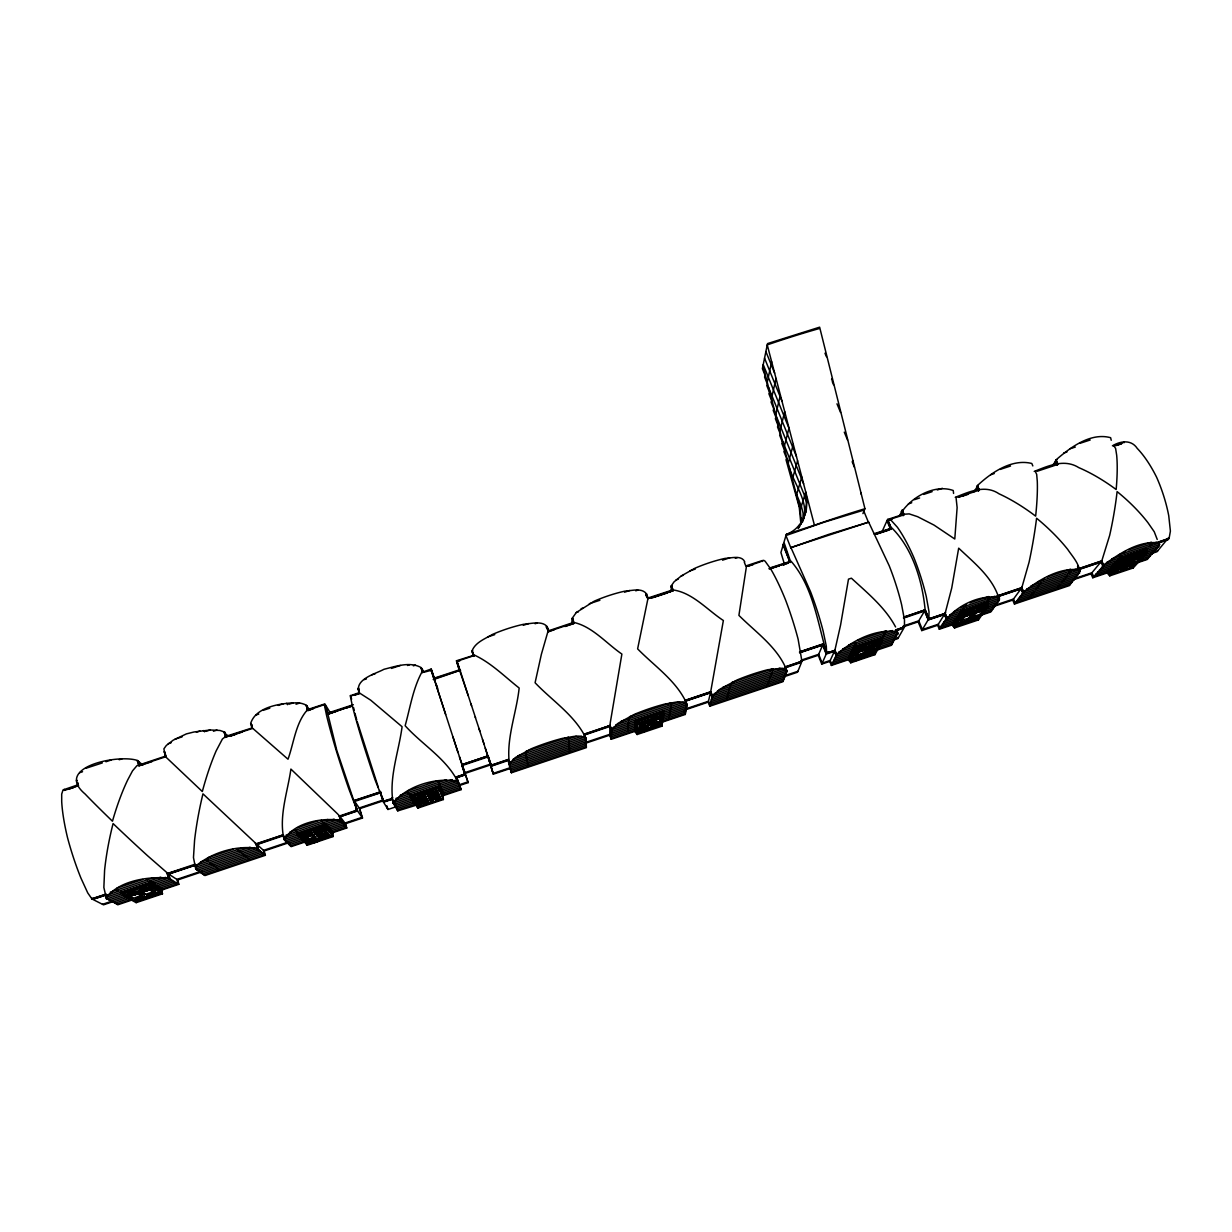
<?xml version="1.0" encoding="UTF-8"?>
<svg xmlns="http://www.w3.org/2000/svg" width="1232" height="1232" viewBox="0 0 1232 1232"><rect width="100%" height="100%" fill="white"/><g stroke="black" fill="none" stroke-linecap="round" stroke-linejoin="round"><path stroke-width="1.5" d="M895.572 626.965C885.207 607.438 867.405 592.977 851.404 578.193L848.494 579.148L840.578 625.055L834.88 650.373L826.626 653.222C817.509 622.098 813.028 586.463 790.99 561.13L769.461 568.075M829.783 661.415L821.744 664.11L826.21 654.1L834.418 651.358L829.783 661.415L831.369 665.434L836.543 654.777L834.88 650.373L826.626 653.222L826.302 646.092L823.084 630.892A73.858 14.707 71.3 0 0 810.533 591.699L790.959 547.593L828.813 534.349L868.652 522.152L889.181 565.704A73.52 17.879 71.2 0 1 901.624 604.712L904.488 619.973L904.442 627.103L895.787 630.076M635.82 732.147L636.744 720.92L662.985 711.911L663.54 714.899L661.954 726.172L637.129 734.503L635.034 731.777L635.774 719.95L634.88 731.346L611.195 739.292L609.748 735.15L609.917 726.48L584.599 734.965L584.723 738.045M610.194 725.417L584.03 734.18M611.195 739.292L611.395 730.699L609.917 726.48M611.395 730.699L612.289 729.575M611.811 730.037L610.733 726.865M801.37 523.8L800.276 509.678L762.978 365.796M64.588 790.405L76.661 786.093M627.966 731.192L628.074 729.452M628.181 727.712L628.289 725.941M628.412 724.17L628.52 722.383M628.628 720.581L628.751 718.749M800.923 524.047L799.245 507.153L786.031 459.767L786.617 458.427L783.906 451.59L784.491 450.234L781.781 443.397L782.351 442.011L779.656 435.173L780.226 433.772L777.515 426.934L778.07 425.517L775.375 418.68L775.929 417.232L773.219 410.395L773.773 408.932L771.063 402.094L771.617 400.6L768.907 393.763L769.446 392.253L766.735 385.416L767.274 383.876L764.564 377.054L765.103 375.483L762.392 368.661L767.521 343.589L819.634 327.173L864.941 508.693L862.939 513.605M953.583 493.447L953.245 490.505C933.748 483.483 908.246 498.606 899.052 516.439M647.786 598.783L645.737 594.24L646.584 593.963L648.063 597.997L637.622 648.864C654.685 666.389 677.307 681.342 687.117 704.504L663.047 712.573M795.764 492.276L801.339 506.198L803.125 513.313L802.91 520.566L806.313 509.832L807.022 500.9L805.728 491.953L800.276 509.678M646.153 594.502L646.4 596.226M635.604 731.993L636.667 720.72L663.139 711.819L663.309 710.725L662.2 718.995L663.139 711.819M801.108 523.662L801.493 518.225M636.359 732.347L637.267 721.228L635.943 720.397L663.463 711.172L662.215 720.135M636.574 732.978L637.514 721.875L662.985 713.343M637.129 734.503L638.068 723.446L637.267 721.228L662.754 712.697L662.231 716.47M639.038 729.406L638.838 731.669L643.458 730.129M639.408 730.16L638.992 732.963L639.408 730.16C653.899 722.922 650.804 731.654 639.192 732.424M639.362 728.728L639.855 725.063L639.362 728.728L649.233 725.417L649.11 721.952L649.233 725.417M639.685 725.124C638.561 722.953 641.826 723.4 649.634 721.798L649.372 719.642L649.634 721.798M639.885 732.07L640.07 730.052L647.863 727.434L647.447 729.883L639.885 732.07L647.647 729.467M640.994 725.294L640.748 728.004L640.532 724.97L648.417 722.322L647.909 725.602L648.201 722.876M640.594 724.216L640.732 722.66L648.663 720.012C648.063 726.326 630.923 725.371 648.494 721.567M640.363 732.255L640.532 730.376M641.087 724.401L640.732 722.66M647.647 726.649L647.431 728.666L642.673 730.268M647.447 729.883L647.647 727.989M648.294 721.983L648.663 720.012M648.309 729.375L648.556 727.08M651.02 726.249L650.542 729.098L651.02 726.249L660.645 723.384L660.306 725.817L638.623 733.148M651.035 724.801L651.62 721.12L651.035 724.801L660.891 721.505L660.86 718.025L660.891 721.505M651.451 721.182C650.003 719.519 654.238 719.072 661.399 717.856L661.184 715.684L661.399 717.856M651.451 728.189L651.682 726.156L659.474 723.554L658.997 726.002L651.451 728.189L659.197 725.586M652.76 721.351L652.436 724.093L652.282 721.028L660.167 718.379L659.582 721.69L659.952 718.934M658.889 716.577L652.56 718.703C651.666 725.109 663.463 713.39 660.059 718.04M651.928 728.374L652.144 726.48M652.852 720.458L652.56 718.703M670.485 592.053L672.225 585.662M671.594 586.047L673.211 590.559L671.394 586.232M658.997 726.002L659.259 724.093M660.306 725.817L660.167 723.184M662.246 717.209L662.985 711.911M411.488 796.811L393.131 802.956C388.681 777.685 398.829 751.736 402.079 726.726L370.678 700.161L359.036 692.707C354.369 679.078 375.252 674.043 383.984 669.284C395.672 666.42 410.133 661.168 421.375 667.713L422.684 672.472M668.976 719.103L669.238 717.347M669.515 715.561L669.792 713.759M670.069 711.942L670.362 710.125M670.639 708.277L670.932 706.413M671.224 704.55L671.502 702.779M785.308 668.529L786.647 671.994L782.951 681.681L709.771 706.229L711.988 697.004L710.448 692.846L685.423 701.208L686.963 705.382L686.27 704.796M661.692 722.352L685.238 714.452L686.963 705.382M767.243 382.243L771.648 361.684M1129.559 563.732L1133.363 560.252L1140.401 557.434L1136.859 561.638L1143.188 554.323L1135.719 556.833C1127.788 563.44 1150.796 552.644 1136.843 557.911M1141.202 557.033L1137.829 561.561L1128.527 564.672L1132.485 559.959L1142.203 556.71L1143.989 553.938M1134.225 564.287C1129.205 564.703 1116.485 573.604 1131.792 566.997M771.478 398.614L776.021 378.393M1126.402 566.797L1135.581 564.056L1126.402 566.797L1123.676 569.846M1130.129 560.745L1126.818 565.242L1117.501 568.368L1121.382 563.671L1131.115 560.421L1132.855 557.665M1123.276 567.967C1118.194 568.383 1105.612 577.269 1120.874 570.662M1115.422 570.462L1124.616 567.721L1115.422 570.462L1112.773 573.496M775.698 414.891L780.364 395.025M709.771 706.229L708.261 702.132L710.448 692.846M711.988 697.004L710.71 691.999L685.238 700.515M744.297 562.239L746.315 567.274L738.907 615.384C755.971 632.493 778.239 647.632 787.017 671.055L712.204 696.111L710.664 691.937L723.369 620.512C707.399 610.056 692.307 592.376 672.734 589.912L648.063 597.997M712.204 696.927L710.864 691.645L684.977 700.392M779.902 431.092L784.707 411.58M393.131 802.956C407.238 785.646 436.113 777.038 457.919 781.257L439.655 787.371M784.076 447.201L789.004 428.058M788.234 463.232L793.3 444.444M1158.265 542.249L1169.076 538.553L1170.4 531.1L1168.737 515.715A72.38 28.475 70.6 0 0 1156.632 477.292A72.488 28.536 70.5 0 0 1137.259 448.433C1131.346 439.424 1120.766 440.856 1112.419 445.815M726.942 698.005L727.45 696.142M727.958 694.278L728.466 692.384M728.99 690.49L729.513 688.565M730.052 686.64L730.591 684.684M792.361 479.186L797.566 460.753M796.473 495.048L801.816 476.984M831.569 380.01L831.985 378.609M806.313 509.832C804.049 520.643 796.95 530.607 786.309 534.38L780.919 552.506L784.291 563.686M980.287 613.798L982.751 610.271L975.59 613.136L972.756 616.323L975.59 613.136M983.275 609.717L975.806 611.873L983.275 609.717L984.738 607.407L977.13 609.963L984.738 607.407M783.829 565.149L784.183 564.025M976.483 619.465L978.347 616.585L970.847 619.095L969.137 621.575L976.591 619.08M986.062 607.191C978.547 607.53 965.549 617.324 983.937 609.27L986.062 607.191L984.368 609.609L974.512 613.243L984.06 610.04L981.242 614.075L971.986 616.708M868.652 522.152L790.959 547.593M964.487 615.661L971.971 613.505L964.487 615.661L965.765 613.767L973.388 611.211L965.565 614.506M799.198 525.34L798.197 528.559L800.246 525.494M958.542 625.471L960.098 623.161L967.166 620.327L959.666 622.838L958.019 625.317L965.488 622.807M969.06 617.555L971.447 614.06L964.286 616.924L961.514 620.081L964.286 616.924M473.565 656.225L471.948 651.158C475.075 642.396 485.146 638.792 492.492 634.418A48.495 13.29 -18.8 0 1 523.492 624.301C531.254 623.777 546.515 619.142 548.656 630.568L548.086 631.677M784.276 543.481L783.49 543.851L790.266 562.47L783.336 544.929M974.697 610.995C967.105 611.349 954.307 621.097 972.633 613.074L974.697 610.995L973.064 613.397L963.193 617.047L972.756 613.829L970.031 617.833L960.76 620.466M802.294 522.43C810.856 502.995 793.624 484.499 789.065 466.42M805.451 512.543L806.39 502.902L804.573 495.695L782.289 440.348M128.328 896.018C121.722 895.279 136.552 896.65 138.169 892.723L139.108 893.262L128.544 896.804L132.209 898.806L142.142 894.986M132.209 898.806L128.544 896.804M127.173 894.725L127.712 895.048C134.996 890.474 143.636 892.338 129.298 895.926L127.173 894.725L135.597 891.906M137.953 893.908L141.28 895.14L137.953 893.908L129.76 896.157L132.964 897.928M137.183 900.9L134.288 899.961L144.329 896.218L147.363 897.959L137.183 900.9L134.627 899.483M140.833 891.829C134.365 891.075 149.01 892.445 150.658 888.534L151.582 889.073L141.033 892.615L144.591 894.648L155.063 891.136L148.718 887.379L149.75 887.856M143.574 897.096L145.977 897.805L138.138 900.808L135.489 899.329L143.574 897.096L145.653 898.282M144.591 894.648L141.033 892.615M139.724 890.52L140.263 890.844C147.624 886.239 156.017 888.21 141.803 891.737L139.724 890.52L148.133 887.702M150.412 889.735L153.661 890.982L150.412 889.735L142.234 891.968L145.361 893.77M149.257 897.327C168.245 892.476 155.833 890.182 146.623 895.818L149.257 897.327L160.53 893.6M318.226 834.449L323.03 833.325M155.894 892.969L158.235 893.693L150.412 896.68L147.809 895.187L155.894 892.969L157.912 894.17M302.826 838.022L313.19 834.557L302.826 838.022L301.748 836.097L303.026 837.467M305.367 840.732L315.638 837.298L305.367 840.732L303.365 837.837L305.567 840.178M302.564 835.958C317.563 828.197 310.68 840.609 302.564 835.958L310.818 833.202M308.354 843.935C335.597 838.961 300.931 836.097 308.354 843.935L332.748 835.804M312.189 835.512L314.037 837.56L312.189 835.512L304.181 837.698L306.599 840.07L303.087 836.282M315.084 833.925L325.433 830.46L315.084 833.925L314.052 831.985L315.284 833.371M308.262 841.856L315.854 838.807L317.225 840.347L309.586 843.273L307.754 841.533L309.586 843.273M317.517 836.667L327.774 833.217L317.517 836.667L315.608 833.741L317.702 836.112M323.107 829.074L314.868 831.846L323.107 829.074L324.108 830.276L316.331 833.248L325.109 829.706M330.022 836.174L320.382 839.901L318.765 838.068L328.544 834.434L330.53 836.497L328.544 834.434M767.059 686.193L767.721 684.33M768.398 682.42L769.076 680.495M769.754 678.555L770.447 676.599M771.14 674.628L771.833 672.641M772.541 670.639L773.219 668.76M324.416 831.415L326.187 833.494L324.416 831.415L316.408 833.602M321.614 839.238L319.827 837.483L327.928 834.772L329.237 836.312L321.614 839.238L329.237 836.312M925.047 610.148L928.743 619.049L945.098 613.505L951.735 588.018L958.681 548.148C974.389 563.132 993.639 578.101 999.368 599.938L990.774 611.965L979.579 615.723M852.729 460.506L852.221 461.908L854.438 467.282M870.608 647.478L877.769 644.736L870.085 647.308L871.024 645.506L878.739 642.919L870.085 647.308M415.892 800.138L415.307 798.059L415.892 800.138L426.118 796.704L424.871 794.856L426.118 796.704M417.463 803.141L416.308 799.984L417.463 803.141L427.596 799.737L425.825 796.796L427.596 799.737M417.186 799.445C413.659 797.212 422.468 800.831 424.593 796.95L424.224 795.21L417.71 797.381M424.963 797.705L426.087 799.984L424.963 797.705L417.078 799.861L418.741 802.448L417.571 800.184M872.672 654.3L874.089 651.559L866.496 654.1L865.264 656.44L872.81 653.899L866.774 655.932M427.981 796.088L427.458 793.993L427.981 796.088L438.192 792.669L437.006 790.79L438.192 792.669M427.858 803.572L427.273 801.447L427.858 803.572L420.574 806.021L419.265 804.126L420.574 806.021M429.444 799.121L428.382 795.934L429.444 799.121L439.562 795.733L437.884 792.761L439.562 795.733M436.682 792.9L436.344 791.144L428.212 793.87C428.659 797.489 438.808 794.07 436.344 791.144M437.021 793.654L438.068 795.98L437.021 793.654L429.136 795.81L430.738 798.428L429.645 796.134M439.716 799.599C443.797 793.008 431.462 808.238 431.123 798.921M865.927 654.161C855.162 664.264 879.987 643.15 873.827 654.161L852.19 661.476M866.912 652.421L876.075 648.864L878.57 645.414L876.506 649.187L866.912 652.421L869.037 648.248L878.786 644.998L881.419 640.193L856.594 648.509L850.157 661.307M870.3 645.968L869.099 648.232L870.3 645.968L880.018 642.719L878.354 644.659L869.33 647.678M861.414 658.073L862.77 655.347L861.414 658.073C848.278 663.956 855.439 655.917 862.554 655.886M864.125 652.744L865.85 649.449L864.125 652.744L858.026 654.793M866.158 648.971L867.251 646.785L859.52 649.372L858.612 651.143L866.158 648.971L867.251 646.785M854.592 657.965L864.032 655.147C864.002 658.673 847.955 664.51 854.592 657.965L864.032 655.147M857.58 652.098L867.343 648.833L868.514 646.569L866.897 648.509L857.426 652.483L867.128 649.249L865.157 653.006L855.532 656.225L864.71 652.683L867.128 649.249M786.647 671.994L785.354 668.422M433.418 679.525L434.111 678.17L459.459 669.838L460.599 670.393M383.568 801.247L375.159 780.118A75.783 3.973 72.1 0 1 362.023 739.955A75.891 3.989 72.1 0 1 352.429 706.167L350.258 695.787L359.036 692.707M392.561 797.32L392.238 798.351L383.522 801.17M860.891 492.708L861.307 494.355M801.508 661.615L784.769 667.744M584.599 734.965L586.062 739.185L586.37 747.624L511.434 772.757L508.308 759.42L491.229 765.226L491.583 764.194M998.705 600.461L997.073 596.18L1021.775 587.833L1029.059 562.254A89.228 15.077 -79.5 0 0 1036.574 518.225A90.29 34.773 39.3 0 1 1067.697 549.38C1072.348 556.387 1080.094 564.364 1079.602 573.08L1023.53 591.853C1039.207 579.81 1058.95 567.367 1079.309 569.754L1079.987 570.555M122.322 893.169L150.242 883.59L150.674 886.732L162.501 893.816L136.167 902.656L123.6 895.803L122.276 892.954M821.744 664.11L818.264 655.27L822.668 645.106L799.784 652.744M826.349 653.822L823.068 644.213M1021.775 587.833L1022.252 586.755M1117.501 568.368L1126.818 565.242M1129.313 561.145L1122.29 563.963C1107.861 578.47 1148.809 549.826 1124.57 560.56C1116.746 567.167 1139.692 556.356 1125.74 561.623M836.543 654.777L835.003 650.111C831.307 653.36 826.61 650.819 826.657 653.129M298.021 834.341L325.356 824.963L325.833 828.043L332.994 836.59L307.168 845.26L297.959 834.126L306.506 843.027L307.168 845.26M306.706 843.674L296.974 833.371L297.774 834.156L325.479 824.886C330.515 826.687 339.878 843.704 325.356 824.963M881.958 531.901L886.978 520.72L892.291 518.98M887.594 520.089L890.844 529.452L887.594 520.089L903.888 514.837L902.686 510.11L901.87 510.371L903.826 514.976M945.098 613.505L945.591 612.412M651.512 725.001L656.102 723.815M887.856 520.212L888.857 520.181L887.517 519.519L891.429 528.821M611.611 730.622L609.932 725.648L610.333 722.352L621.883 654.069C606.437 643.504 592.284 626.41 573.619 622.391L572.187 618.325L576.283 612.52L594.286 601.154A48.11 13.167 -19.8 0 1 624.917 591.144C631.631 590.852 641.841 587.387 646.584 593.963M902.933 515.484L901.3 511.588L902.07 510.31M903.58 514.853L903.225 515.623L901.501 511.526M416.601 805.482L411.642 796.057L438.808 786.925C440.609 785.662 443.397 795.749 443.366 799.537L417.879 808.1L410.703 795.302L417.879 808.1M947.747 617.263L946.13 618.587L944.436 614.537L928.235 619.958L924.539 611.072L918.148 621.852L921.767 630.584L929.421 617.679L928.866 618.926L925.155 609.902L903.61 617.109M762.038 561.546L763.655 560.314L765.041 561.13L770.616 568.83A74.074 13.721 71.3 0 1 785.554 599.969A73.966 13.691 71.4 0 1 798.12 639.208L801.94 661.399L785 667.143M849.017 657.072L850.003 655.07M851.004 653.037L852.02 651.004M853.037 648.941L854.069 646.877M855.1 644.783L856.148 642.673M831.369 665.434L848.417 659.721L854.962 646.569L855.655 647.354L881.573 638.684L881.773 637.606M881.419 638.761L882.02 641.703L874.951 654.669L850.758 662.801L848.586 660.136L855.131 647.016L881.943 638.037L879.925 641.733M849.171 660.352L855.778 647.354L881.496 638.961M849.387 660.506L855.778 647.354M849.911 660.691L856.348 647.878L897.959 633.91L897.281 631.708C875.644 628.582 852.683 640.471 836.497 654.485L853.93 648.648M850.758 662.801L857.21 650.019L882.02 641.703M855.532 656.225L858.935 649.433L868.514 646.569M854.5 660.398L855.609 658.227M858.612 652.344L856.502 655.301L858.165 652.021L865.619 650.003M859.135 651.328L859.967 649.695L867.02 647.339M482.513 739.539L490.86 765.472L491.46 764.333M862.138 657.611L863.509 654.977M867.128 651.867L869.037 648.248M867.867 651.497L869.623 648.186L877.292 645.614L875.351 649.326L867.867 651.497L870.054 648.509M865.773 656.61L866.928 654.423M391.791 798.629L392.407 797.458M877.631 645.121L878.739 642.919M864.525 656.81L873.396 653.838L874.828 651.174M881.619 639.377L880.48 641.472L896.757 636.02M882.759 637.267L883.914 635.142M885.069 633.002L886.162 630.969M327.034 714.252L327.65 713.112L353.322 704.689M439.146 794.163L435.728 795.672M307.107 710.648L307.738 709.524L324.863 703.903L328.035 714.267L352.044 705.72M973.819 491.938L978.146 485.408L977.33 485.67L979.286 490.244M225.24 737.491L225.887 736.336L252.237 727.912L288.011 759.22C293.924 742.896 295.665 722.476 307.738 709.524M979.04 490.12L978.593 490.906L976.822 486.856M903.687 627.227L903.041 626.503L904.442 627.103M903.934 627.35L897.065 630.168M430.199 800.692L440.271 797.304L430.199 800.692L431.169 802.71L430.445 800.246M672.734 589.912L671.24 585.893L674.012 581.889L681.296 575.929L694.863 568.275A47.909 12.998 -20.7 0 1 725.124 558.389C731.053 558.235 741.541 554.785 744.759 561.823M424.593 796.95L424.224 795.21M418.526 804.25L419.311 806.698L418.526 804.25L427.92 801.093L429.337 803.326L427.92 801.093M152.398 883.575L169.061 877.985C147.655 876.383 119.673 880.418 106.014 897.789L106.522 898.929L150.058 884.391L161.9 891.537L162.501 893.816M987.494 603.249L988.126 606.159L978.439 619.927L954.538 627.95L952.167 624.917L961.391 610.949L963.624 614.368L954.538 627.95M903.456 617.894L925.232 609.794L928.928 618.68M1146.053 550.165L1146.715 553.029L1133.194 567.983L1109.755 575.852L1107.506 573.28L1120.673 558.111L1146.438 548.995M1146.622 549.41L1121.135 558.466L1120.473 557.68M921.767 630.584L937.66 625.255L945.16 613.259L947.008 617.694M937.66 625.255L939.308 629.229C950.134 608.947 976.776 593.809 999.291 597.566L999.368 599.938L962.731 612.242L953.676 625.887M332.994 836.59L332.594 833.664M1052.22 465.727L1056.933 459.644L1056.024 459.906L1058.072 464.31L1037.175 471.271M1057.718 464.325L1057.195 465.142L1055.177 461.199M952.351 625.332L961.576 611.38L987.864 602.078L985.816 605.004M962.438 610.595L963.917 608.362M965.395 606.129L966.473 604.496M952.921 625.548L962.177 611.719L988.033 602.51L986 605.436M953.137 625.687L962.269 611.919M953.938 626.487L962.993 612.874L987.479 604.666M960.529 621.02L963.316 616.647M161.9 891.537L162.578 889.766L150.489 882.405M965.026 615.831L965.765 613.767M965.364 623.192L967.166 620.327M971.971 613.505L973.388 611.211M968.46 620.112L966.442 623.069L968.46 620.112L959.127 622.899L957.033 626.226L962.515 623.931L958.019 625.317M971.755 617.247L974.62 612.858M969.676 621.744L971.278 619.419L978.116 617.124M976.345 612.042L977.546 610.302M146.623 895.818L156.079 892.415M988.264 600.215L989.85 597.951M979.101 616.2L977.13 619.018M196.92 865.049L195.734 869.053L257.642 848.324C236.652 845.244 213.536 851.974 196.92 865.049L250.111 847.246M999.167 600.015L998.613 601M1123.907 442.842L1124.092 441.995M996.811 596.057L1021.79 587.618L1023.7 592.007L1014.429 604.034L1012.719 600.092L1021.605 587.972M433.433 679.571L460.06 670.347L471.563 705.874M712.204 696.111L720.089 689.058L737.013 680.002A48.849 10.21 -20.5 0 1 767.798 669.715L782.258 668.252L785.677 669.068L787.017 671.055M1028.997 598.352L1030.676 596.165M1032.385 593.932L1034.095 591.683M1035.835 589.435L1037.575 587.14M1039.346 584.846L1041.117 582.536M1042.903 580.195L1044.212 578.501M1058.18 586.94L1059.997 584.676M1061.83 582.397L1063.663 580.103M1065.526 577.793L1067.389 575.452M1069.284 573.111L1071.178 570.739M332.948 832.616L346.777 827.981L340.941 820.435C321.783 817.232 294.756 822.56 284.022 839.5L291.168 846.63L305.059 841.98L305.983 842.811M1072.995 579.887L1090.998 573.866L1101.485 561.238M1090.998 573.866L1092.753 577.762L1104.442 564.795M1107.337 572.079L1109.308 569.8M1111.326 567.475L1113.343 565.134M1115.391 562.778L1117.439 560.406M1119.518 558.004L1121.613 555.586M1123.723 553.153L1125.247 551.397M1108.076 573.496L1121.228 558.466L1146.13 550.35M1108.831 573.819L1121.751 558.989L1159.066 546.469L1159.42 542.942C1139.123 540.17 1119.518 553.553 1103.518 565.072L1118.394 560.083M1109.108 574.42L1122.029 559.605L1146.037 551.566M1114.991 569.769L1111.818 572.634M1121.459 562.393L1123.676 559.867M1109.755 575.852L1122.691 561.084L1146.715 553.029M1114.113 573.265L1116.315 570.755M1123.322 562.778L1124.985 560.899L1131.808 558.62M1120.797 571.032L1123.03 568.506M1125.986 566.089L1122.752 568.968M1132.593 558.65L1134.841 556.125M1124.616 567.721L1121.366 570.616M977.33 485.67C991.437 472.41 1011.872 458.473 1031.815 463.478L1032.832 465.927M1125.032 569.6L1127.28 567.074M1134.426 559.066L1136.12 557.172L1142.942 554.877M1145.113 551.135L1147.285 548.717M1149.487 546.269L1151.704 543.789M1131.7 567.367L1135.026 563.902M1135.581 564.056L1132.27 566.966M327.65 713.112L336.813 750.442L357.249 810.795L339.863 816.616L357.049 810.256L348.825 788.896A75.891 5.097 72.2 0 1 335.658 748.671A76.014 5.113 72.2 0 1 326.403 714.699C325.772 711.218 323.723 703.102 324.724 704.658L325.248 705.074M1158.249 546.746L1147.131 559.513L1136.258 563.163M1169.076 538.553L1168.583 537.676L1156.956 551.751L1151.982 553.43M1056.024 459.906C1070.516 447.247 1090.767 432.247 1110.617 437.699L1111.233 440.271M139.062 765.426L138.431 761.438C136.136 758.619 141.357 773.711 137.738 760.591C119.335 753.784 52.991 766.843 85.054 793.962A94.294 4.374 43 0 0 112.466 821.236A95.834 26.396 -76.8 0 1 127.681 779.964L132.502 770.893L136.937 765.703L165.073 756.279L166.212 756.833M586.032 738.368C579.302 733.656 569.969 737.675 562.562 738.338A49.465 10.457 -19 0 0 531.007 748.902L515.315 757.572L509.401 764.025L586.032 738.368C575.19 715.53 552.167 700.715 535.088 682.759L541.387 654.254L548.101 630.953L573.619 622.391M687.117 704.504C681.758 699.129 672.349 703.457 665.819 703.811A49.08 10.349 -19.8 0 0 634.649 714.237L618.325 723.107L611.411 729.852L635.635 721.752M784.384 543.512L790.051 560.098M366.443 678.909L364.272 679.602M358.743 690.459L358.789 688.257L357.742 688.549M168.153 878.293L178.856 884.299L162.578 889.766M583.244 608.007L581.15 608.67M572.495 624.177C570.077 622.73 574.297 617.232 572.187 618.325M683.375 575.252L681.311 575.914M256.733 848.632L265.388 855.285L204.912 875.567L196.55 869.638L195.749 866.697M339.924 820.851L340.91 820.758L339.277 816.061L356.695 810.24L355.725 809.64L357.049 810.256M457.041 781.55L458.196 781.997L461.107 789.635L443.258 795.626M585.154 738.646L586.062 739.185M897.127 634.187L891.521 645.26L876.26 650.373M1078.785 573.342L1069.33 585.616L1014.429 604.034M78.571 785.554L77.447 784.984L63.032 789.928L61.692 794.101L61.708 801.632A77.169 16.786 72.7 0 0 67.437 837.329A77.062 16.74 72.7 0 0 80.958 878.139L87.734 892.892L91.923 898.96L105.921 894.355L106.722 897.481M225.887 736.336L222.407 739.015L216.139 750.919A94.91 22.315 -77.7 0 0 202.325 791.545L165.227 756.433L163.902 748.825L166.335 745.452L173.235 740.139L186.371 733.902L194.04 731.977L210.256 729.991L219.989 730.468L224.701 732.116L226.626 737.167M117.025 888.103L142.65 879.525M207.623 857.811L232.987 849.325M297.266 827.827L317.918 820.912M408.008 790.79L437.175 781.026M526.018 751.32L567.736 737.367M629.537 716.701L670.747 702.918M731.777 682.497L772.495 668.884M857.857 640.332L885.485 631.092M969.692 602.925L988.757 596.55M1047.493 576.915L1070.439 569.23M1128.589 549.78L1151.304 542.188M382.875 800.076L359.22 807.992L362.054 817.34L344.991 823.053L346.269 827.334L332.409 831.97L332.116 833.217M801.401 660.09L818.679 654.3L822.16 663.155L830.229 660.444L831.816 664.479L848.894 658.75L849.864 659.536M903.395 625.964L918.764 620.82L922.383 629.567L938.307 624.239L939.954 628.212L952.844 623.885L953.814 624.67M380.626 792.761L354.662 801.431L359.698 808.685L383.321 800.785M490.305 764.995L465.188 773.388L462.37 765.457L488.011 756.895L493.324 774.173L510.048 768.568L508.169 760.529L491.091 766.242L493.324 774.173M801.016 661.045L818.264 655.27M904.519 626.41L918.148 621.852M110.279 892.214L153.43 877.769M200.554 862L243.258 847.724M289.905 832.108L327.743 819.465M400.231 795.21L446.369 779.764M517.84 755.863L576.237 736.32M621.036 721.336L678.724 702.04M722.968 687.24L779.948 668.16M848.648 645.183L892.384 630.553M960.205 607.869L995.133 596.18M1037.775 581.92L1076.398 568.984M1118.625 554.862L1156.879 542.065M91.923 898.96L91.753 897.943L92.092 898.682L106.075 894.093M257.396 848.632L256.025 843.828L283.298 834.788L284.885 840.055L283.16 835.05L256.364 844.028L258.104 849.017M461.646 764.702L464.68 774.112L456.102 776.976L457.611 781.673M784.738 667.02L801.277 661.399M895.525 629.952L903.749 627.119M1078.708 568.66L1101.701 560.883L1103.656 565.226M1158.034 542.126L1168.629 538.492M106.522 898.929L103.858 887.502L104.597 870.269A95.665 26.303 -76.9 0 1 113.082 823.561A94.263 4.435 43 0 0 147.732 855.886L168.461 873.965L195.503 864.926L167.875 873.55L166.736 872.964M383.429 801.508L392.361 799.06L383.121 801.539L379.533 790.497M456.348 777.099L465.126 774.096L453.022 737.106M490.86 765.472L508.2 759.759L509.786 764.718M584.291 734.303L610.071 725.679L584.307 734.826M92.092 898.682L92.893 899.252L104.843 895.264M256.795 844.413L283.16 835.05M456.533 777.577L465.111 774.712L461.908 764.826L488.011 756.109L491.229 765.965L508.2 759.759M685.146 701.085L710.587 692.569M998.351 596.273L1021.097 588.665L1022.93 592.869M1078.37 569.492L1100.9 561.961L1102.779 566.119M1159.327 542.403L1167.998 539.724L1157.864 543.112M92.893 899.252L106.383 894.986M169.939 878.555L168.753 874.119L195.349 865.218M258.32 848.94L257.072 844.551L283.391 835.743M340.155 816.754L357.542 810.933L362.516 818.017L345.499 823.715L340.155 816.754L341.449 821.113L340.71 820.512M357.249 810.795L354.061 800.846L380.503 792.007L383.552 802.232L392.207 799.337M456.826 777.715L465.403 774.851L468.16 782.613L459.767 785.431L456.826 777.715L458.196 781.997M785.061 667.867L801.539 662.354L797.551 672.21L784.984 676.43M895.726 630.846L903.857 628.12L897.866 638.592L893.077 640.193M998.613 596.411L1020.974 588.927L1022.714 592.931M1078.631 569.631L1100.777 562.223M106.968 895.156L160.714 877.169M285.932 835.265L334.165 819.126M395.903 798.459L452.206 779.61M513.097 759.235L581.458 736.366M615.908 724.832L683.452 702.225M717.486 690.844L784.214 668.514M842.734 648.925L896.111 631.061M953.845 611.734L998.397 596.827M1031.153 585.862L1079.309 569.754M1111.741 558.897L1159.42 542.942M106.075 897.281L165.581 877.353M195.657 867.282L254.547 847.57M284.315 837.606L338.215 819.557M393.855 800.939L455.717 780.226M510.602 761.853L584.384 737.152M613.028 727.573L685.931 703.164M714.221 693.693L786.232 669.577M838.992 651.913L897.651 632.278M949.703 614.86L999.491 598.198M1026.718 589.065L1080.048 571.217M1107.029 562.192L1159.82 544.513M410.841 795.764L439.116 786.293L443.397 796.072M411.642 796.057L438.684 787.017L442.981 796.842M962.177 611.719L987.571 603.449M298.252 834.726L284.022 839.5C278.632 816.231 287.626 792.114 290.906 769.091L337.322 813.644L339.632 816.077L341.233 821.174M298.637 834.634L325.14 825.763L332.332 834.357M326.788 825.178L340.941 820.435M946.792 617.555L959.928 613.151M196.458 869.13L194.995 864.556M946.761 617.863L945.083 613.367L928.866 618.803L929.02 611.765L926.264 596.504A73.412 18.88 71.1 0 0 913.851 557.557A73.52 18.911 71.1 0 0 897.358 527.219L890.767 519.919L887.517 519.519L903.503 514.283L909.17 513.883L917.609 516.685L934.025 525.094L954.785 539.015L957.125 507.584L956.017 497.266M1023.438 592.192L1021.698 587.741M123.169 894.139L150.242 885.084L162.085 892.214M196.55 869.638L196.643 868.76M298.837 835.311L325.34 826.426L332.517 835.019M392.099 798.613L393.532 803.664L392.669 799.845M129.021 892.538L134.38 890.751M139.817 888.919L145.176 887.132M419.665 795.194L424.84 793.454M426.657 792.854L431.831 791.113M651.097 717.671L656.132 715.992M972.479 610.025L964.81 613.074M979.024 607.838L983.875 606.221M302.21 835.157L307.261 833.463M317.024 830.06L321.922 828.428M652.205 717.917L657.056 716.3M968.46 611.981L973.126 610.425M978.023 608.654L983.459 606.837M108.616 900.022L124.34 894.755M154.293 884.73L170.894 879.171M197.443 870.269L259.074 849.618M285.362 840.825L299.515 836.081M327.928 826.564L342.019 821.836M393.994 804.434L412.289 798.305M440.317 788.911L458.52 782.813M509.771 765.642L586.093 740.078M611.38 731.608L635.496 723.538M662.801 714.391L686.778 706.352M711.757 697.99L786.247 673.026M835.558 656.517L852.898 650.712M945.406 619.727L958.496 615.338M988.002 605.451L997.781 602.171M1021.836 594.117L1077.692 575.406M1101.516 567.428L1116.346 562.454M1144.682 552.968L1156.848 548.887M123.6 895.803L150.674 886.732M299.299 836.928L325.833 828.043M638.068 723.446L663.54 714.899M963.624 614.368L988.126 606.159M125.941 895.371L136.167 891.568L142.681 895.294M138.508 891.152L149.118 887.61M301.455 836.559L311.865 833.078L313.19 834.557M313.76 832.432L324.155 828.951L325.433 830.46M415.045 798.505L425.317 795.071M427.196 794.44L437.452 791.006M639.855 723.184L649.865 719.827M651.682 719.226L661.676 715.869M1133.425 557.819C1126.756 558.573 1110.802 567.629 1131.115 560.421M1144.559 554.092C1137.983 554.831 1121.798 563.933 1142.203 556.71M416.585 798.259L424.008 795.764M428.212 793.87L436.143 791.699M641.21 722.984L648.448 720.566M653.022 719.026L660.26 716.608M110.695 901.1L124.601 896.449M156.171 885.87L172.696 880.326M199.137 871.471L260.506 850.912M286.671 842.134L300.777 837.421M329.067 827.935L343.097 823.238M394.856 805.897L413.059 799.784M440.994 790.436L459.105 784.368M510.156 767.259L586.155 741.787M611.334 733.348L635.358 725.309M662.554 716.192L686.424 708.184M711.311 699.853L785.508 674.997M834.603 658.535L851.882 652.744M868.93 647L871.979 645.984M881.157 642.935L895.572 638.114M944.02 621.867L957.064 617.509M986.462 607.653L996.195 604.388M1020.158 596.365L1075.798 577.716M1099.529 569.769L1114.298 564.826M1142.526 555.355L1154.646 551.305M102.502 904.319L112.374 901.008M137.306 892.877L129.298 895.926M149.796 888.688L141.803 891.737M199.445 871.825L176.838 879.402L178.009 883.76L161.7 889.227L161.361 890.505M287.58 842.288L263.479 850.373L264.711 854.685L204.112 874.997M303.642 837.129L311.865 834.372M416 799.245L424.855 796.503M430.461 794.64L436.944 792.453M467.898 781.873L459.474 784.692L461.107 789.635M586.678 742.064L609.763 734.334L611.211 738.476L634.942 730.514L635.897 731.315M651.281 720.412L660.26 717.625M685.654 708.893L708.462 701.254L709.986 705.335L783.306 680.757M783.537 676.091L797.936 671.271M861.722 649.88L856.733 651.081M893.647 639.192L898.436 637.591M995.302 605.128L1013.505 599.029L1015.214 602.972L1070.223 584.522M1073.888 578.794L1091.937 572.757L1093.693 576.653L1108.276 571.756L1109.262 572.526M1151.366 552.829L1158.003 550.612M416.093 799.583L425.625 796.38M428.182 795.518L437.699 792.345M639.901 724.57L649.172 721.475M651.666 720.628L660.937 717.532M113.359 901.516L103.519 904.827L92.954 899.483M128.143 896.573L138.708 893.031M140.648 892.384L151.213 888.842M168.753 874.119L177.701 879.956L201.986 871.809M257.072 844.551L264.156 850.973L288.211 842.919M383.552 802.232L388.003 809.47L396.473 806.637L393.054 800.8M584.923 743.466L609.748 735.15M685.485 709.771L708.261 702.132M992.73 606.791L1012.719 600.092M112.743 902.178L128.344 896.958M158.035 886.994L174.482 881.481M200.816 872.656L261.923 852.174M287.98 843.443L302.025 838.746M303.087 838.299L313.436 834.819L315.638 837.298M315.315 834.187L325.664 830.722L327.774 833.217M330.191 829.29L344.175 824.608M395.703 807.345L413.844 801.262M416.046 800.43L426.257 797.012M428.135 796.38L438.33 792.961M441.641 791.945L459.69 785.893M510.525 768.86L586.216 743.481M611.288 735.073L635.219 727.065M639.654 725.479L649.603 722.152M651.42 721.536L661.353 718.21M662.308 717.979L686.085 710.017M710.864 701.701L784.769 676.938M833.664 660.537L850.881 654.777M868.883 648.648L894.386 640.193M942.649 624.008L955.632 619.665M984.922 609.84L994.609 606.591M1018.494 598.598L1073.919 580.01M1097.558 572.095L1112.265 567.167M1121.305 564.04L1130.683 560.899M1132.393 560.329L1141.771 557.187M1142.126 557.157L1152.459 553.692M114.792 903.241L130.315 898.036M159.883 888.118L176.268 882.636M202.479 873.842L263.325 853.437M289.274 844.736L303.257 840.055M331.316 830.645L345.222 825.979M396.55 808.777L414.614 802.725M431.616 796.919L436.544 795.271M442.303 793.439L460.26 787.417M510.895 770.431L586.278 745.16M611.257 736.782L635.081 728.805M641.487 726.557L646.292 724.94M662.046 719.75L685.731 711.819M710.417 703.534L784.029 678.863M832.74 662.523L849.88 656.779M869.037 650.265L873.704 648.694M877.138 647.647L893.215 642.242M941.294 626.133L954.23 621.79M981.796 612.55L993.054 608.777M1016.831 600.8L1072.056 582.289M1095.602 574.389L1110.248 569.477M1139.985 559.513L1150.288 556.063M308.493 838.33L304.858 839.192M426.903 798.629L416.924 801.616M652.467 722.999L657.118 721.444M868.56 650.542L873.996 648.725M1119.056 566.566L1124.323 564.795M1130.098 562.855L1135.35 561.099M307.8 839.3L314.329 837.113M326.465 833.048L318.749 835.989L314.868 831.846M418.295 802.248L426.349 799.553M431.893 797.689L438.33 795.533M640.27 727.819L648.109 725.186M651.944 723.892L659.767 721.274M1131.038 563.24L1136.951 561.268M151.274 891.922L155.063 891.136M417.663 802.586L427.104 799.429M429.645 798.567L439.069 795.41M639.577 728.174L648.771 725.094M651.251 724.262L660.429 721.182M1130.499 563.548L1137.829 561.561M116.794 904.288L133.195 898.79M397.382 810.179L415.369 804.157L416.293 804.973M460.83 788.896L442.95 794.902L442.673 796.134M511.265 771.987L586.34 746.808M661.815 721.505L685.408 713.59L684.407 710.849M876.044 649.649L892.076 644.274M981.904 614.137L991.529 610.918M1137.275 562.038L1148.162 558.389M136.875 897.959L141.942 896.265M419.789 802.941L427.704 800.292M430.877 799.352L439.039 796.611L439.331 798.013M643.674 727.85L648.309 726.295M867.359 652.837L872.764 651.02M132.317 899.914L117.779 904.796L107.446 898.621M393.532 803.664L397.782 810.872L415.877 805.297M939.308 629.229L952.167 624.917M1092.753 577.762L1107.322 572.88M134.288 899.961L144.329 896.218M306.676 842.134L316.901 838.699M318.765 838.068L328.975 834.649M418.264 804.696L428.351 801.308M639.208 730.576L649.033 727.28M650.819 726.664L660.645 723.384M865.773 654.562L875.336 651.358M979.64 616.37C974.327 614.922 961.591 625.933 973.634 620.189M419.773 804.434L427.073 801.986M431.2 800.122L438.992 797.997M312.127 841.163L317.071 839.516M150.812 895.418L158.959 892.692M323.492 837.483L328.266 835.881M437.375 799.275L440.517 798.213M658.104 725.201L649.972 727.588M865.973 655.455L871.347 653.653M145.977 897.805L138.138 900.808M158.235 893.693L150.412 896.68M309.17 843.058L317.225 840.347M424.917 804.203L428.105 803.141M436.775 800.23L439.963 799.152M855.516 659.705L861.553 657.688M969.137 621.575L973.619 620.081M1113.559 573.111L1116.485 572.141M1124.477 569.446L1127.403 568.476M436.036 800.6L441.195 799.352L439.655 796.288M650.758 728.543L659.844 725.494M135.951 901.855L148.24 897.728M417.648 807.314L443.12 798.767M954.23 627.227L978.131 619.203M1109.431 575.144L1132.87 567.274M353.753 800.646L380.642 791.76M463.417 764.117L488.118 755.77L491.198 765.134M799.537 651.867L823.222 643.859L826.734 652.975M799.768 651.99L823.099 644.12M903.811 617.232L925.155 610.025C922.383 581.042 912.743 548.779 891.906 527.989L873.904 533.779M380.78 792.469L354.061 800.846M799.522 652.606L822.791 644.829M903.672 618.048L924.539 611.072M79.664 772.68L82.544 771.74M119.196 759.744L122.014 758.82M168.276 743.697L171.109 742.773M206.006 731.361L210.179 729.991M255.963 715.022L258.782 714.098M288.981 704.227C294.51 701.994 301.27 702.394 306.491 705.335L309.74 710.31M407.515 665.48L409.578 664.772M537.152 623.053L535.104 623.746M635.743 590.821L637.837 590.128M737.306 557.603L735.304 558.265M914.498 499.653L919.611 497.974M990.774 474.705L994.209 473.581M1070.3 448.694L1075.305 447.062M213.444 731.238L217.032 730.052M296.019 704.227L299.561 703.056M413.351 665.834L415.477 665.126M576.283 612.52L578.378 611.842M676.091 579.872L678.154 579.194M908.431 503.842L911.742 502.764M1063.709 453.037L1066.958 451.99M76.353 780.688L77.262 780.395M136.844 760.883L137.738 760.591M163.918 752.013L164.811 751.72M224.701 732.116L223.685 732.501L227.781 735.596M250.82 723.554L251.821 727.85M421.375 667.713C418.972 668.006 424.547 669.453 423.023 672.179M471.948 651.158L472.811 650.866M546.377 626.78L547.239 626.503M671.24 585.893L672.087 585.616M358.327 688.75L359.066 692.23M546.238 626.919L548.61 631.847M138.431 761.438L142.897 764.995M472.426 651.266L473.134 655.763M746.299 565.796L762.562 560.468M955.247 497.328C969.261 491.814 985.015 484.284 999.06 493.816A90.398 34.85 39.2 0 1 1035.65 516.146A89.305 15.061 -79.6 0 0 1037.282 481.265L1036.682 474.366L1035.234 471.302M1034.218 471.44C1048.447 465.804 1064.386 458.52 1078.816 467.636A90.383 37.899 38.1 0 1 1116.161 489.535A89.012 18.495 -79.2 0 0 1116.669 455.193L1115.622 448.479L1113.697 445.599M138.816 765.596L165.827 756.741L164.78 752.814M225.779 737.09L224.47 732.47L225.779 737.09L252.606 728.42M352.66 695.418L359.729 693.308M424.239 672.164L431.354 670.285M458.55 660.722L473.689 655.747M574.158 622.915L548.425 631.462L546.869 626.888M649.587 598.305L673.226 590.436M747.762 566.119L760.514 561.746M958.28 497.127L979.378 490.105L977.53 485.87M1113.589 446.215L1122.29 443.258M68.592 788.973L76.831 786.262M151.998 761.622L139.801 765.626L138.662 761.361M230.076 736.028L242.15 732.07M313.436 708.708L308.308 710.387L306.275 705.397L308.154 710.664M354.4 695.295L359.498 693.616M460.121 660.629L456.764 661.738L459.367 670.655M548.748 631.585L554.092 629.829M564.764 626.333L573.665 623.423L572.249 619.357M655.008 596.75L670.839 591.56M747.824 566.335L753.245 564.549M958.234 497.358L963.701 495.572M1116.469 445.491L1121.459 443.859M68.699 789.158L73.735 787.51M229.984 736.289L235.235 734.565M564.903 626.518L573.943 623.546M651.42 598.151L667.513 592.885M963.085 495.988L968.244 494.294M431.138 669.7L434.08 678.786L459.844 670.331M769.261 568.737L790.497 561.761M875.459 533.856L891.183 528.697M352.275 705.859L327.558 713.959L324.909 704.504L307.6 710.279L306.475 705.736L307.138 708.754M769.245 568.83L790.79 561.746M875.475 534.057L891.491 528.682L887.918 520.073M336.736 711.172L328.189 713.975L325.402 704.781L330.422 713.005M346.977 707.815L352.106 706.136M770.878 568.614L779.563 565.765M783.028 564.626L788.249 562.916M876.83 533.826L888.842 529.883M783.198 564.795L788.495 563.055M876.876 534.026L889.088 530.022M786.309 534.38L814.429 525.186A330.053 76.646 -21.1 0 1 863.94 509.016L864.941 508.693M86.163 768.198L102.333 762.916M105.921 761.746L111.311 759.975M175.067 739.138L182.167 736.813M196.396 732.162L199.954 731.007M263.047 710.371L269.808 708.169M278.247 705.412L283.314 703.749M371.771 674.843L375.344 673.673M391.453 668.406L400.4 665.48M487.656 636.959L494.771 634.619M523.292 625.302L528.636 623.561M589.327 603.711L599.892 600.261M624.547 592.207L629.829 590.482M689.797 570.878L695.248 569.092M722.537 560.175L729.806 557.788M923.646 494.432L932.162 491.645M937.275 489.966L942.388 488.303M1000.138 469.423L1010.548 466.019M1079.894 443.351L1090.212 439.978M819.295 328.497L818.279 328.821A338.076 105.798 -21.7 0 0 767.243 344.883L814.429 525.186M394.009 802.663L393.763 803.587M293.185 702.871C278.417 703.688 255.455 707.491 250.604 723.631L252.052 725.402M984.06 610.04L981.242 614.075M972.756 613.829L970.031 617.833M305.182 842.026L304.473 841.348L290.552 846.014L289.72 843.15M800.769 660.86L801.94 661.399M457.611 661.322L456.471 660.783L459.736 670.793M351.644 696.065L350.504 695.51L351.628 699.175M465.126 774.096L463.771 773.45L464.68 774.112M255.24 843.35L256.395 843.935L257.673 848.632M411.719 796.272L417.186 805.882M324.155 828.951L324.909 830.137M325.664 830.722L327.265 832.909M311.865 833.078L312.682 834.233M313.436 834.819L315.13 836.975M166.597 872.903L168.953 878.339M116.131 890.259L118.21 891.398M120.274 892.522L122.307 893.647M124.232 893.847L121.244 892.199L124.355 894.324M135.397 892.461L136.968 893.354M146.947 895.341L149.442 896.773M147.948 888.272L149.457 889.165M150.289 883.806L162.331 890.782M146.3 878.832L147.701 879.694M149.642 880.88L151.567 882.05M153.476 883.205L155.371 884.36M157.234 885.515L159.097 886.64M160.945 887.779L162.747 888.873M323.523 829.136L322.953 828.212M325.849 831.893L324.509 830.045M855.855 647.555L857.21 650.019M195.056 864.217L167.567 873.426L168.861 878.277M206.36 860.059L208.039 861.337M209.702 862.585L211.365 863.832M212.997 865.064L214.63 866.281M216.247 867.497L217.848 868.699M1121.32 558.666L1122.691 561.084M236.482 848.663L237.607 849.618M239.147 850.927L240.687 852.221M242.196 853.499L243.705 854.777M245.199 856.04L246.693 857.287M248.156 858.535L249.603 859.751M256.025 843.828L257.473 848.694M256.395 843.935L202.957 793.839A94.741 22.222 -77.7 0 0 194.579 840.286L193.47 857.564L195.734 869.053M305.197 842.426L297.112 833.833L325.756 824.239L333.087 833.078M295.649 830.199L296.943 831.585M203.434 730.53L204.62 731.808M306.953 841.672L308.554 843.381M310.618 833.756L311.588 834.834M315.669 839.362L316.947 840.794M316.47 838.484L318.025 840.209M319.042 837.621L320.582 839.346M322.907 829.644L323.831 830.722M327.727 835.311L328.959 836.759M323.554 827.873L324.786 829.336M321.275 820.312L322.137 821.328M323.323 822.745L324.493 824.162M325.417 825.163L332.655 833.864M325.479 824.886L332.732 833.602M286.671 703.318L287.61 704.673M459.459 669.838L468.175 695.618M408.146 792.561L408.962 794.086M409.763 795.61L410.564 797.119M411.349 798.613L412.135 800.092M412.92 801.57L413.69 803.033M417.402 806.529L412.52 797.243L438.684 788.48L443.366 799.537M426.672 800.415L427.92 802.309L427.088 800.631M428.721 794.193L429.29 795.379M431.693 800.446L432.447 802.032M64.541 790.374L64.233 789.327M1132.547 566.551L1133.194 567.983M1055.916 460.321L1057.98 464.449M1101.593 561.007L1103.549 565.349M439.824 797.104L440.702 799.044M442.673 797.335L438.684 787.017M438.808 786.925L443.058 796.596M976.637 486.917L978.316 490.783M438.007 780.857L438.654 782.351M439.331 783.922L440.009 785.477M440.686 787.032L441.349 788.572M442.011 790.082L442.673 791.591M443.32 793.1L443.967 794.563M977.823 618.479L978.439 619.927M946.33 618.51L944.559 614.275L928.358 619.696L924.662 610.81M824.978 353.23L826.441 356.71M832.231 381.566L833.525 384.707M886.978 520.72L890.551 529.313M836.975 403.819L840.563 412.458M844.274 432.139L847.524 439.978M868.514 522.491L863.463 510.233L823.715 522.337L785.954 535.55L790.852 547.917M896.295 629.829L897.959 633.91M765.888 351.567L774.635 373.127M764.533 358.127L781.966 401.124M763.224 364.595L789.235 428.89M768.599 387.526L796.442 456.441M874.366 653.191L874.951 654.669M775.482 414.044L803.587 483.76M834.557 651.081L836.251 655.378M834.418 651.358L836.051 655.455M783.136 545.021L789.989 562.346M822.668 645.106L826.21 654.1M785.323 669.176L786.447 672.071M710.833 691.753L712.527 696.311M671.317 586.909L672.872 591.114M671.101 586.986L672.595 590.99M378.409 787.602L357.188 721.598M646.338 594.44L647.893 598.66M685.562 701.824L686.748 705.459M684.237 711.726L685.238 714.452M661.184 724.016L661.954 726.172M461.908 764.826L488.011 756.109M572.603 618.587L573.65 621.544M433.91 678.94L430.969 669.838L430.492 670.47L431.169 669.068L434.434 679.094M431.493 670.023L434.557 678.801M434.08 678.786L445.645 714.452M584.03 734.087L585.631 738.8M472.919 652.775L473.935 655.871M472.41 652.051L473.843 656.363M509.571 764.795C505.705 739.446 516.485 713.313 519.165 688.026C504.704 676.661 491.245 662.924 474.428 655.101L456.471 660.783L459.998 670.839L457.041 661.877M511.434 772.757L509.879 767.798L493.108 773.419L490.09 764.225L464.911 772.633L468.16 782.613M459.459 756.787L465.403 774.851M457.087 661.276L460.09 670.454M491.091 766.242L485.285 748.178M471.009 703.934L475.537 717.779M457.996 752.521L437.252 688.519M475.198 716.993L479.926 731.284M478.94 728.497L483.991 743.866M436.621 685.084L437.76 688.642M421.729 668.653L422.607 671.409M457.981 782.074C446.923 759.02 422.052 744.544 405.143 725.71C410.117 707.892 412.92 688.796 421.744 672.364L431.169 669.068L434.311 679.263M421.067 668.083L422.561 672.718M436.667 686.409L434.111 678.17M396.904 808.053L397.782 810.872M358.281 688.657L359.328 692.292M387.048 806.375L388.003 809.47M386.617 805.682L387.572 808.793M382.059 796.426L383.706 801.955M359.698 808.685L362.516 818.017M354.662 801.431L357.542 810.933M345.499 823.715L346.777 827.981M339.231 815.984L340.171 819.157M252.16 726.88L251.205 723.708L252.098 727.28M264.156 850.973L265.388 855.285M1157.218 539.462L1154.245 531.762L1147.931 522.661A90.275 37.822 38.2 0 0 1117.101 491.599A88.935 18.511 -79.1 0 1 1109.662 535.396L1101.731 561.084L1077.831 569.092L1077.6 566.089M164.996 752.737L165.812 755.709M164.872 753.722L165.673 756.71M177.701 879.956L178.856 884.299M354.97 713.266L356.741 719.935M168.461 873.965L169.708 878.632M135.736 901.054L136.167 902.656M78.355 785.523L77.447 782.305L78.109 785.4M353.599 707.615L354.2 710.186M525.648 753.245L525.972 754.939M526.28 756.602L526.588 758.265M526.896 759.913L527.204 761.545M527.512 763.162L527.82 764.764M568.522 737.213L568.66 738.861M568.784 740.601L568.922 742.326M569.061 744.051L569.184 745.745M569.323 747.424L569.446 749.102M569.584 750.765L569.708 752.382M150.612 882.882L121.367 892.676L150.612 882.882M438.469 787.802L412.304 796.565L413.013 798.829L439.193 790.066L438.469 787.802"/></g></svg>
